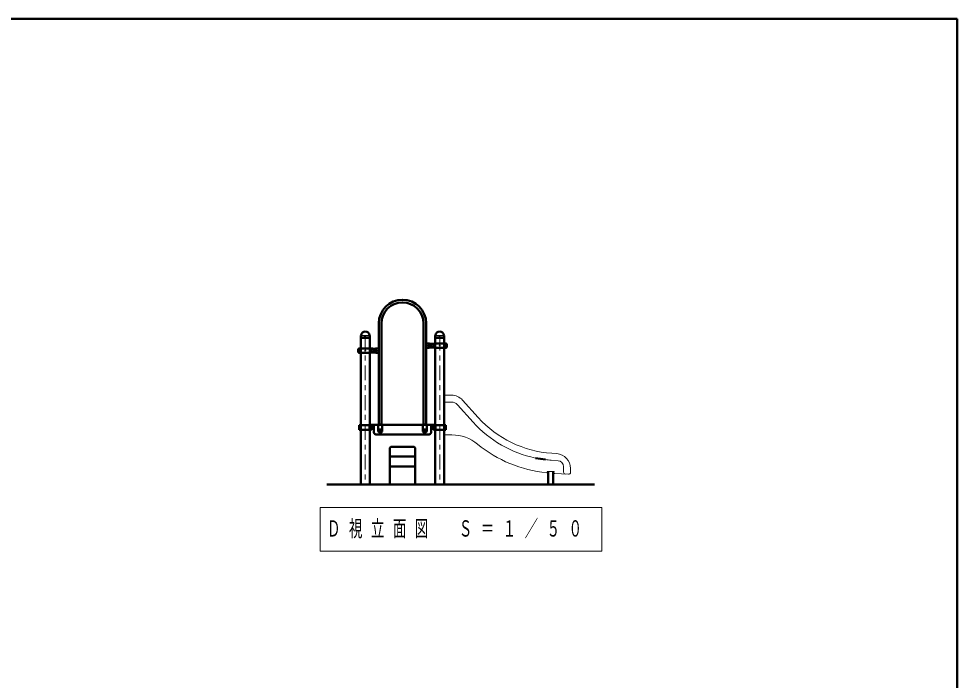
# Model space of a CAD drawing. Units: millimetres on the paper. Extents: x -385 to 0, y -594 to 267.
# Drawn here: x -189.2 to 0, y -163.5 to -30 of the extents above; entities that cross this region are included whole.
import ezdxf

# ---------------------------------------------------------------- set-up
doc = ezdxf.new("R2010")
doc.units = ezdxf.units.MM
doc.linetypes.add('USER1', pattern=[4.5, 2.5, -2])
doc.linetypes.add('USER2', pattern=[6, 3, -1, 1, -1])
doc.layers.add('LY_1', color=7, linetype='Continuous', lineweight=50)
doc.styles.add('ＭＳ ゴシック', font='')
doc.styles.get('ＭＳ ゴシック').set_extended_font_data('MS Gothic')

msp = doc.modelspace()

# ---------------------------------------------------------------- linework, layer by layer
at = {"layer": 'LY_1'}
for p, q in [((0, -30), (-385, -30)), ((0, -297), (0, -30)), ((-127.118, -123.972), (-73.156, -123.972))]:
    msp.add_line(p, q, dxfattribs=at)
at = {"layer": 'LY_1', "color": 140}
for p, q in [((-116.623, -111.908), (-116.623, -91.472)), ((-116.079, -111.908), (-116.079, -91.471)), ((-107.623, -111.908), (-107.623, -91.471)), ((-107.079, -111.908), (-107.079, -91.472)), ((-120.28, -94.382), (-120.272, -93.985)), ((-120.27, -94.392), (-120.28, -94.382)), ((-120.27, -94.392), (-118.431, -94.392)), ((-120.247, -93.927), (-120.225, -93.905)), ((-120.242, -94.392), (-120.242, -123.972)), ((-118.454, -93.927), (-118.476, -93.905)), ((-118.46, -94.392), (-118.46, -123.972)), ((-118.422, -94.382), (-118.431, -94.392)), ((-118.422, -94.382), (-118.43, -93.985)), ((-105.28, -94.382), (-105.272, -93.985)), ((-105.27, -94.392), (-105.28, -94.382)), ((-105.27, -94.392), (-103.431, -94.392)), ((-105.247, -93.927), (-105.225, -93.905)), ((-105.242, -94.392), (-105.242, -123.972)), ((-103.454, -93.927), (-103.476, -93.905)), ((-103.46, -94.392), (-103.46, -123.972)), ((-103.422, -94.382), (-103.431, -94.392)), ((-103.422, -94.382), (-103.43, -93.985)), ((-106.551, -95.532), (-107.079, -95.532)), ((-106.551, -96.412), (-107.079, -96.412)), ((-105.901, -95.577), (-106.305, -95.607)), ((-105.901, -96.367), (-106.305, -96.337)), ((-105.271, -95.522), (-105.901, -95.577)), ((-105.271, -96.422), (-105.901, -96.367)), ((-103.431, -95.522), (-105.271, -95.522)), ((-103.431, -96.422), (-105.271, -96.422)), ((-103.431, -95.522), (-103.115, -95.55)), ((-103.431, -96.422), (-103.115, -96.394)), ((-120.271, -96.522), (-120.586, -96.55)), ((-120.271, -97.422), (-120.586, -97.394)), ((-120.271, -96.522), (-118.43, -96.522)), ((-120.271, -97.422), (-118.43, -97.422)), ((-118.431, -96.522), (-117.801, -96.577)), ((-118.431, -97.422), (-117.801, -97.367)), ((-117.801, -96.577), (-117.396, -96.607)), ((-117.801, -97.367), (-117.396, -97.337)), ((-117.151, -96.532), (-116.623, -96.532)), ((-117.151, -97.412), (-116.622, -97.412)), ((-118.114, -112.036), (-120.587, -112.036)), ((-120.587, -112.036), (-120.587, -112.936)), ((-118.114, -112.936), (-120.587, -112.936)), ((-120.421, -112.036), (-120.421, -112.936)), ((-118.516, -112.036), (-118.516, -112.936)), ((-118.46, -111.972), (-111.851, -111.972)), ((-118.46, -112.036), (-117.601, -112.036)), ((-118.329, -112.036), (-118.329, -112.936)), ((-118.27, -112.036), (-118.27, -112.936)), ((-118.114, -112.036), (-118.114, -112.936)), ((-117.601, -112.032), (-117.601, -113.472)), ((-116.771, -113.279), (-116.771, -111.972)), ((-116.751, -113.272), (-116.751, -111.908)), ((-116.751, -111.908), (-115.951, -111.908)), ((-116.431, -113.026), (-116.351, -112.98)), ((-116.431, -113.026), (-116.431, -113.118)), ((-116.431, -113.118), (-116.351, -113.164)), ((-116.351, -112.98), (-116.271, -113.026)), ((-116.351, -113.164), (-116.271, -113.118)), ((-116.271, -113.026), (-116.271, -113.118)), ((-115.951, -113.272), (-115.951, -111.908)), ((-115.931, -113.279), (-115.931, -111.972)), ((-105.242, -111.972), (-111.851, -111.972)), ((-107.771, -113.279), (-107.771, -111.972)), ((-107.751, -113.272), (-107.751, -111.908)), ((-106.951, -111.908), (-107.751, -111.908)), ((-107.431, -113.026), (-107.351, -112.98)), ((-107.431, -113.026), (-107.431, -113.118)), ((-107.431, -113.118), (-107.351, -113.164)), ((-107.351, -112.98), (-107.271, -113.026)), ((-107.351, -113.164), (-107.271, -113.118)), ((-107.271, -113.026), (-107.271, -113.118)), ((-106.951, -113.272), (-106.951, -111.908)), ((-106.931, -113.279), (-106.931, -111.972)), ((-106.101, -112.032), (-106.101, -113.472)), ((-105.242, -112.036), (-106.101, -112.036)), ((-105.587, -112.036), (-103.114, -112.036)), ((-105.587, -112.036), (-105.587, -112.936)), ((-105.587, -112.936), (-103.114, -112.936)), ((-105.432, -112.036), (-105.432, -112.936)), ((-105.373, -112.036), (-105.373, -112.936)), ((-105.185, -112.036), (-105.185, -112.936)), ((-103.281, -112.036), (-103.281, -112.936)), ((-103.114, -112.036), (-103.114, -112.936)), ((-111.851, -113.872), (-117.201, -113.872)), ((-111.851, -113.872), (-106.501, -113.872)), ((-114.201, -116.372), (-114.401, -116.572)), ((-114.401, -116.572), (-114.401, -123.972)), ((-109.501, -116.372), (-114.201, -116.372)), ((-109.501, -116.372), (-109.301, -116.572)), ((-109.301, -123.972), (-109.301, -116.572)), ((-114.201, -118.372), (-114.401, -118.572)), ((-109.501, -118.372), (-114.201, -118.372)), ((-109.501, -118.372), (-109.301, -118.572)), ((-85.05, -118.651), (-83.041, -118.983)), ((-114.201, -120.372), (-114.401, -120.572)), ((-109.501, -120.372), (-114.201, -120.372)), ((-109.501, -120.372), (-109.301, -120.572)), ((-82.471, -121.372), (-82.471, -123.972)), ((-81.471, -121.372), (-81.471, -123.972))]:
    msp.add_line(p, q, dxfattribs=at)
at = {"layer": 'LY_1', "lineweight": 13}
for p, q in [((-120.244, -93.962), (-118.457, -93.962)), ((-120.208, -93.892), (-118.496, -93.892)), ((-105.244, -93.962), (-103.457, -93.962)), ((-105.208, -93.892), (-103.496, -93.892)), ((-105.316, -95.787), (-105.686, -95.787)), ((-105.686, -96.157), (-105.686, -95.787)), ((-105.316, -96.157), (-105.686, -96.157)), ((-103.386, -95.787), (-103.016, -95.787)), ((-103.386, -96.157), (-103.016, -96.157)), ((-103.016, -96.157), (-103.016, -95.787)), ((-120.316, -96.787), (-120.686, -96.787)), ((-120.686, -97.157), (-120.686, -96.787)), ((-120.316, -97.157), (-120.686, -97.157)), ((-118.386, -96.787), (-118.016, -96.787)), ((-118.386, -97.157), (-118.016, -97.157)), ((-118.016, -97.157), (-118.016, -96.787)), ((-103.459, -105.972), (-101.971, -105.972)), ((-103.459, -107.372), (-101.971, -107.372)), ((-96.564, -110.488), (-99.743, -106.963)), ((-97.603, -111.425), (-100.783, -107.9)), ((-103.271, -113.972), (-103.459, -113.972)), ((-103.271, -113.972), (-101.892, -113.972)), ((-81.858, -119.096), (-80.488, -119.191)), ((-81.761, -117.7), (-80.763, -117.769)), ((-79.371, -121.501), (-79.371, -120.388)), ((-77.971, -120.762), (-77.971, -121.544)), ((-82.571, -121.372), (-81.371, -121.372)), ((-81.178, -121.748), (-78.399, -121.942)), ((-128.465, -128.654), (-128.465, -137.454)), ((-71.665, -128.654), (-128.465, -128.654)), ((-71.665, -137.454), (-71.665, -128.654)), ((-128.465, -137.454), (-71.665, -137.454))]:
    msp.add_line(p, q, dxfattribs=at)
at = {"layer": 'LY_1', "linetype": 'USER2', "lineweight": 13}
for p, q in [((-119.351, -93.962), (-119.351, -123.972)), ((-104.351, -93.962), (-104.351, -123.972))]:
    msp.add_line(p, q, dxfattribs=at)
at = {"layer": 'LY_1', "color": 140}
for centre, radius in [((-119.351, -94.232), 0.06), ((-104.351, -94.232), 0.06), ((-106.551, -95.972), 0.15), ((-117.151, -96.972), 0.15), ((-116.351, -113.072), 0.21), ((-107.351, -113.072), 0.21)]:
    msp.add_circle(centre, radius, dxfattribs=at)
at = {"layer": 'LY_1', "lineweight": 13}
for centre, radius in [((-105.501, -95.972), 0.185), ((-105.501, -95.972), 0.1), ((-104.351, -95.972), 0.1), ((-103.201, -95.972), 0.185), ((-103.201, -95.972), 0.1), ((-120.501, -96.972), 0.185), ((-120.501, -96.972), 0.1), ((-119.351, -96.972), 0.1), ((-118.201, -96.972), 0.185), ((-118.201, -96.972), 0.1), ((-116.351, -113.072), 0.24), ((-116.351, -113.072), 0.11), ((-107.351, -113.072), 0.24), ((-107.351, -113.072), 0.11)]:
    msp.add_circle(centre, radius, dxfattribs=at)
at = {"layer": 'LY_1', "linetype": 'USER1', "lineweight": 13}
for centre in [(-116.351, -113.072), (-107.351, -113.072)]:
    msp.add_circle(centre, 0.125, dxfattribs=at)
at = {"layer": 'LY_1', "color": 140}
for centre, radius, start, end in [((-111.851, -91.472), 4.772, 0, 180), ((-111.851, -91.472), 4.228, 0, 180), ((-120.188, -93.987), 0.084, 135, 178.99605), ((-120.265, -93.866), 0.056, 315, 353.3676), ((-119.351, -93.972), 0.864, 90, 173.3676), ((-119.351, -93.972), 0.864, 6.6324, 90), ((-118.437, -93.866), 0.056, 186.6324, 225), ((-118.514, -93.987), 0.084, 1.00395, 45), ((-105.188, -93.987), 0.084, 135, 178.99605), ((-105.265, -93.866), 0.056, 315, 353.3676), ((-104.351, -93.972), 0.864, 90, 173.3676), ((-104.351, -93.972), 0.864, 6.6324, 90), ((-103.437, -93.866), 0.056, 186.6324, 225), ((-103.514, -93.987), 0.084, 1.00395, 45), ((-106.551, -95.972), 0.44, 270, 90), ((-104.801, -95.972), 1, 163.80375, 196.19625), ((-105.569, -95.749), 0.2, 95, 163.80375), ((-105.569, -96.195), 0.2, 196.19625, 265), ((-103.132, -95.749), 0.2, 16.19625, 85), ((-103.132, -96.195), 0.2, 275, 343.80375), ((-103.901, -95.972), 1, 343.80375, 16.19625), ((-119.801, -96.972), 1, 163.80375, 196.19625), ((-120.569, -96.749), 0.2, 95, 163.80375), ((-120.569, -97.195), 0.2, 196.19625, 265), ((-118.132, -96.749), 0.2, 16.19625, 85), ((-118.132, -97.195), 0.2, 275, 343.80375), ((-118.901, -96.972), 1, 343.80375, 16.19625), ((-117.151, -96.972), 0.44, 90, 270), ((-117.541, -112.032), 0.06, 90, 180), ((-117.201, -113.472), 0.4, 180, 270), ((-116.351, -112.972), 0.52, 216.12893, 323.87107), ((-116.351, -112.972), 0.5, 216.8699, 323.1301), ((-107.351, -112.972), 0.52, 216.12893, 323.87107), ((-107.351, -112.972), 0.5, 216.8699, 323.1301), ((-106.501, -113.472), 0.4, 270, 0), ((-106.161, -112.032), 0.06, 0, 90)]:
    msp.add_arc(centre, radius, start, end, dxfattribs=at)
at = {"layer": 'LY_1', "lineweight": 13}
for centre, radius, start, end in [((-107.876, -95.972), 2.567, 355.87048, 4.12952), ((-100.825, -95.972), 2.567, 175.87048, 184.12952), ((-122.876, -96.972), 2.567, 355.87048, 4.12952), ((-115.825, -96.972), 2.567, 175.87048, 184.12952), ((-101.971, -108.972), 3, 42.0482, 90), ((-101.971, -108.972), 1.6, 42.0482, 90), ((-80.227, -95.753), 23.4, 222.0482, 258.10602), ((-80.227, -95.753), 22, 222.0482, 266), ((-101.971, -122.243), 8.271, 50.61988, 89.45583), ((-80.227, -95.753), 26, 230.61988, 264.36329), ((-80.227, -95.753), 23.4, 263.09227, 266), ((-80.971, -120.762), 3, 0, 86.02951), ((-80.571, -120.388), 1.2, 0, 86.02951), ((-82.771, -121.528), 0.1, 264.36329, 0), ((-82.571, -121.472), 0.1, 90, 180), ((-81.371, -121.472), 0.1, 0, 90), ((-81.171, -121.648), 0.1, 180, 266.00537), ((-78.971, -121.501), 0.4, 180, 266.00537), ((-78.371, -121.543), 0.4, 266.00537, 0)]:
    msp.add_arc(centre, radius, start, end, dxfattribs=at)

# ---------------------------------------------------------------- texts
at = {"layer": 'LY_1', "insert": (-127.065, -133.054), "char_height": 3.299, "attachment_point": 4, "style": 'ＭＳ ゴシック'}
msp.add_mtext('\\T1.64;\\W0.6;Ｄ視立面図\u3000Ｓ＝１／５０', dxfattribs=at)

doc.saveas('drawing.dxf')
